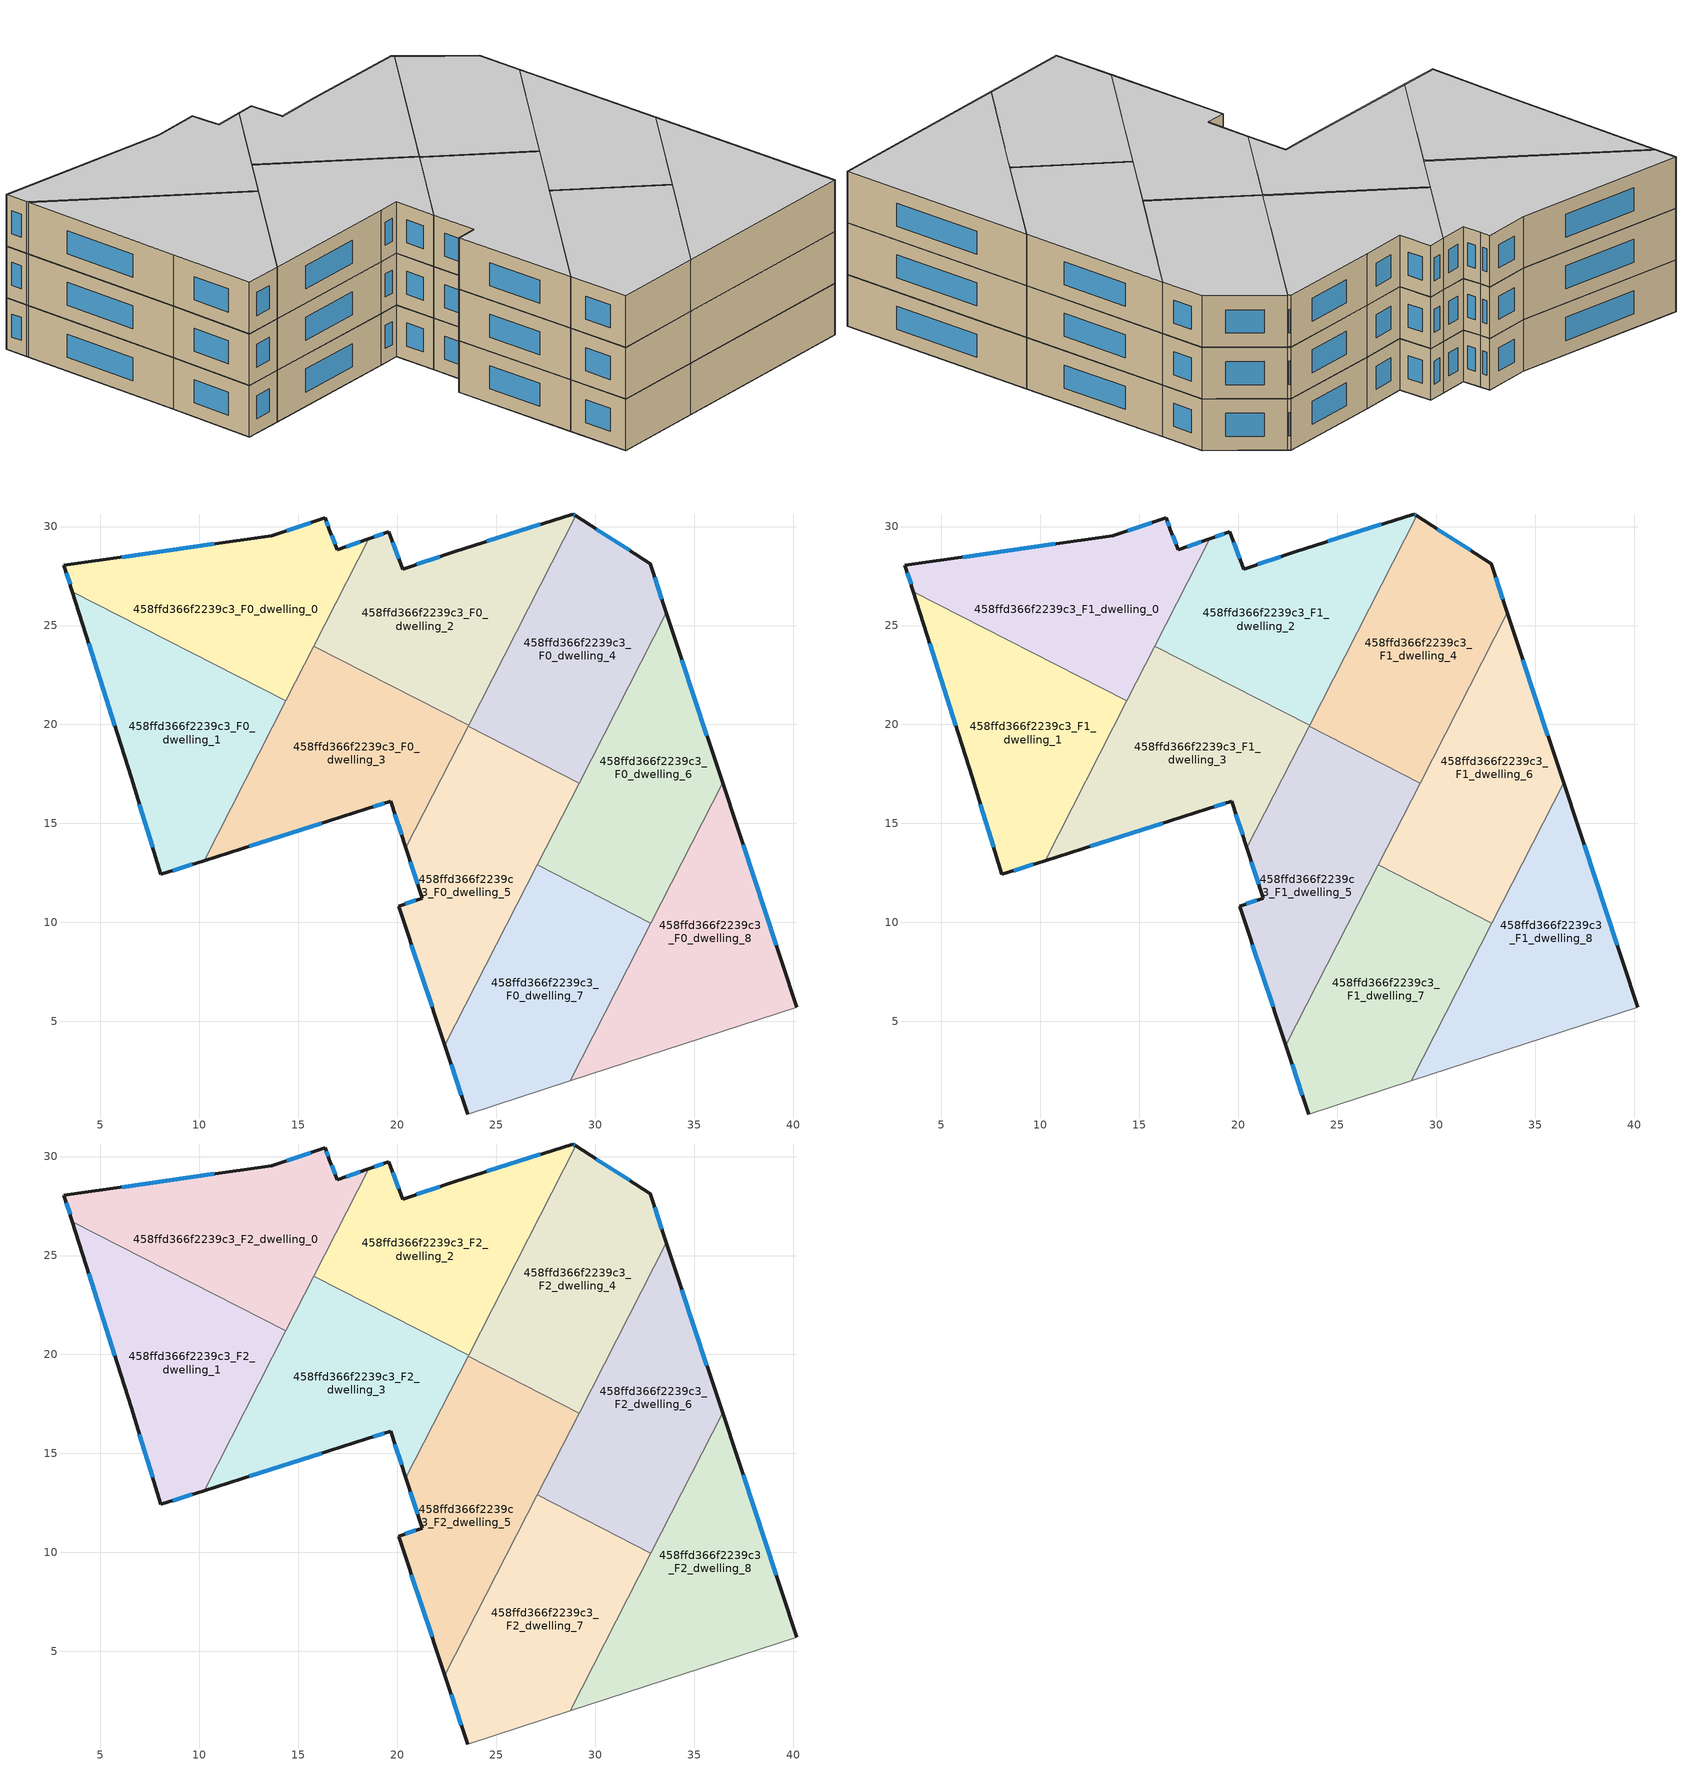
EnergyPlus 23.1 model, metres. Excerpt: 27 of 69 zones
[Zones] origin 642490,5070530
458ffd366f2239c3_F0_dwelling_0
 floor ground (EU_floor_Construction): 14.37,21.19 18.57,29.39 16.97,28.84 16.57,29.84 16.37,30.44 13.67,29.54 3.16,28.04 3.58,26.71 z0
 wall outside (EU_wall_Construction): 3.58,26.71 3.16,28.04 13.67,29.54 16.37,30.44 16.57,29.84 16.97,28.84 18.57,29.39 z0:3
 wall to 458ffd366f2239c3_F0_dwelling_1 (EU_wall_Construction): 14.37,21.19 3.58,26.71 z0:3
 wall to 458ffd366f2239c3_F0_dwelling_2 (EU_wall_Construction): 18.57,29.39 15.79,23.96 z0:3
 wall to 458ffd366f2239c3_F0_dwelling_3 (EU_wall_Construction): 15.79,23.96 14.37,21.19 z0:3
 window (EU_Window_Construction): 14.42,29.79 15.62,30.19 / 16.42,30.27 16.51,30.01 / 16.68,29.56 16.86,29.12 / 17.41,28.99 18.13,29.24 / 3.47,27.08 3.28,27.67 / 6.07,28.46 10.76,29.12 z0.83:2.17
458ffd366f2239c3_F0_dwelling_1
 floor ground (EU_floor_Construction): 10.24,13.12 14.37,21.19 3.58,26.71 6.56,17.33 8.06,12.43 z0
 wall outside (EU_wall_Construction): 10.24,13.12 8.06,12.43 6.56,17.33 3.58,26.71 z0:3
 wall to 458ffd366f2239c3_F0_dwelling_3 (EU_wall_Construction): 14.37,21.19 10.24,13.12 z0:3
 window (EU_Window_Construction): 9.64,12.93 8.66,12.62 / 7.64,13.79 6.97,15.98 / 5.73,19.93 4.41,24.11 z0.83:2.17
458ffd366f2239c3_F0_dwelling_2
 floor ground (EU_floor_Construction): 23.61,19.96 29.02,30.54 28.88,30.64 22.87,28.74 20.27,27.84 19.57,29.74 18.57,29.39 15.79,23.96 z0
 wall outside (EU_wall_Construction): 18.57,29.39 19.57,29.74 20.27,27.84 22.87,28.74 28.88,30.64 29.02,30.54 z0:3
 wall to 458ffd366f2239c3_F0_dwelling_3 (EU_wall_Construction): 23.61,19.96 15.79,23.96 z0:3
 wall to 458ffd366f2239c3_F0_dwelling_4 (EU_wall_Construction): 29.02,30.54 23.61,19.96 z0:3
 window (EU_Window_Construction): 20.99,28.09 22.15,28.49 / 24.54,29.26 27.22,30.11 / 28.92,30.61 28.98,30.57 / 18.85,29.49 19.29,29.64 / 19.76,29.21 20.08,28.36 z0.83:2.17
458ffd366f2239c3_F0_dwelling_3
 floor ground (EU_floor_Construction): 20.44,13.76 23.61,19.96 15.79,23.96 10.24,13.12 18.47,15.73 19.67,16.13 z0
 wall outside (EU_wall_Construction): 20.44,13.76 19.67,16.13 18.47,15.73 10.24,13.12 z0:3
 wall to 458ffd366f2239c3_F0_dwelling_5 (EU_wall_Construction): 23.58,19.91 20.44,13.76 z0:3
 wall to 458ffd366f2239c3_F0_dwelling_4 (EU_wall_Construction): 23.61,19.96 23.58,19.91 z0:3
 window (EU_Window_Construction): 19.33,16.02 18.8,15.84 / 16.19,15.01 12.52,13.84 / 20.22,14.42 19.88,15.47 z0.83:2.17
458ffd366f2239c3_F0_dwelling_4
 floor ground (EU_floor_Construction): 29.2,17.04 33.6,25.65 32.78,28.13 29.02,30.54 23.58,19.91 z0
 wall outside (EU_wall_Construction): 29.02,30.54 32.78,28.13 33.6,25.65 z0:3
 wall to 458ffd366f2239c3_F0_dwelling_5 (EU_wall_Construction): 29.2,17.04 23.58,19.91 z0:3
 wall to 458ffd366f2239c3_F0_dwelling_6 (EU_wall_Construction): 33.6,25.65 29.2,17.04 z0:3
 window (EU_Window_Construction): 30.06,29.88 31.74,28.8 / 33.01,27.45 33.37,26.34 z0.83:2.17
458ffd366f2239c3_F0_dwelling_5
 floor ground (EU_floor_Construction): 22.41,3.78 29.2,17.04 23.58,19.91 20.44,13.76 21.27,11.22 20.07,10.83 z0
 wall outside (EU_wall_Construction): 22.41,3.78 20.07,10.83 21.27,11.22 20.44,13.76 z0:3
 wall to 458ffd366f2239c3_F0_dwelling_7 (EU_wall_Construction): 27.08,12.9 22.41,3.78 z0:3
 wall to 458ffd366f2239c3_F0_dwelling_6 (EU_wall_Construction): 29.2,17.04 27.08,12.9 z0:3
 window (EU_Window_Construction): 20.4,10.94 20.93,11.11 / 21.04,11.93 20.67,13.06 / 21.76,5.73 20.72,8.87 z0.83:2.17
458ffd366f2239c3_F0_dwelling_6
 floor ground (EU_floor_Construction): 32.81,9.97 36.44,17.05 33.6,25.65 27.08,12.9 z0
 wall outside (EU_wall_Construction): 33.6,25.65 36.44,17.05 z0:3
 wall to 458ffd366f2239c3_F0_dwelling_7 (EU_wall_Construction): 32.81,9.97 27.08,12.9 z0:3
 wall to 458ffd366f2239c3_F0_dwelling_8 (EU_wall_Construction): 36.44,17.05 32.81,9.97 z0:3
 window (EU_Window_Construction): 34.39,23.27 35.65,19.43 z0.83:2.17
458ffd366f2239c3_F0_dwelling_7
 floor ground (EU_floor_Construction): 28.74,2 32.81,9.97 27.08,12.9 22.41,3.78 23.56,0.32 z0
 wall outside (EU_wall_Construction): 23.56,0.32 22.41,3.78 z0:3
 wall adiabatic (EU_wall_Construction): 28.74,2 23.56,0.32 z0:3
 wall to 458ffd366f2239c3_F0_dwelling_8 (EU_wall_Construction): 32.81,9.97 28.74,2 z0:3
 window (EU_Window_Construction): 23.25,1.28 22.73,2.82 z0.83:2.17
458ffd366f2239c3_F0_dwelling_8
 floor ground (EU_floor_Construction): 40.18,5.72 36.44,17.05 28.74,2 z0
 wall outside (EU_wall_Construction): 36.44,17.05 40.18,5.72 z0:3
 wall adiabatic (EU_wall_Construction): 40.18,5.72 28.74,2 z0:3
 window (EU_Window_Construction): 37.47,13.91 39.14,8.85 z0.83:2.17
458ffd366f2239c3_F1_dwelling_0
 floor to 458ffd366f2239c3_F0_dwelling_0 (EU_floor_Construction): 14.37,21.19 18.57,29.39 16.97,28.84 16.57,29.84 16.37,30.44 13.67,29.54 3.16,28.04 3.58,26.71 z3
 wall outside (EU_wall_Construction): 3.58,26.71 3.16,28.04 13.67,29.54 16.37,30.44 16.57,29.84 16.97,28.84 18.57,29.39 z3:6
 wall to 458ffd366f2239c3_F1_dwelling_1 (EU_wall_Construction): 14.37,21.19 3.58,26.71 z3:6
 wall to 458ffd366f2239c3_F1_dwelling_2 (EU_wall_Construction): 18.57,29.39 15.79,23.96 z3:6
 wall to 458ffd366f2239c3_F1_dwelling_3 (EU_wall_Construction): 15.79,23.96 14.37,21.19 z3:6
 window (EU_Window_Construction): 14.42,29.79 15.62,30.19 / 16.42,30.27 16.51,30.01 / 16.68,29.56 16.86,29.12 / 17.41,28.99 18.13,29.24 / 3.47,27.08 3.28,27.67 / 6.07,28.46 10.76,29.12 z3.83:5.17
458ffd366f2239c3_F1_dwelling_1
 floor to 458ffd366f2239c3_F0_dwelling_1 (EU_floor_Construction): 10.24,13.12 14.37,21.19 3.58,26.71 6.56,17.33 8.06,12.43 z3
 wall outside (EU_wall_Construction): 10.24,13.12 8.06,12.43 6.56,17.33 3.58,26.71 z3:6
 wall to 458ffd366f2239c3_F1_dwelling_3 (EU_wall_Construction): 14.37,21.19 10.24,13.12 z3:6
 window (EU_Window_Construction): 9.64,12.93 8.66,12.62 / 7.64,13.79 6.97,15.98 / 5.73,19.93 4.41,24.11 z3.83:5.17
458ffd366f2239c3_F1_dwelling_2
 floor to 458ffd366f2239c3_F0_dwelling_2 (EU_floor_Construction): 23.61,19.96 29.02,30.54 28.88,30.64 22.87,28.74 20.27,27.84 19.57,29.74 18.57,29.39 15.79,23.96 z3
 wall outside (EU_wall_Construction): 18.57,29.39 19.57,29.74 20.27,27.84 22.87,28.74 28.88,30.64 29.02,30.54 z3:6
 wall to 458ffd366f2239c3_F1_dwelling_3 (EU_wall_Construction): 23.61,19.96 15.79,23.96 z3:6
 wall to 458ffd366f2239c3_F1_dwelling_4 (EU_wall_Construction): 29.02,30.54 23.61,19.96 z3:6
 window (EU_Window_Construction): 20.99,28.09 22.15,28.49 / 24.54,29.26 27.22,30.11 / 28.92,30.61 28.98,30.57 / 18.85,29.49 19.29,29.64 / 19.76,29.21 20.08,28.36 z3.83:5.17
458ffd366f2239c3_F1_dwelling_3
 floor to 458ffd366f2239c3_F0_dwelling_3 (EU_floor_Construction): 20.44,13.76 23.61,19.96 15.79,23.96 10.24,13.12 18.47,15.73 19.67,16.13 z3
 wall outside (EU_wall_Construction): 20.44,13.76 19.67,16.13 18.47,15.73 10.24,13.12 z3:6
 wall to 458ffd366f2239c3_F1_dwelling_5 (EU_wall_Construction): 23.58,19.91 20.44,13.76 z3:6
 wall to 458ffd366f2239c3_F1_dwelling_4 (EU_wall_Construction): 23.61,19.96 23.58,19.91 z3:6
 window (EU_Window_Construction): 19.33,16.02 18.8,15.84 / 16.19,15.01 12.52,13.84 / 20.22,14.42 19.88,15.47 z3.83:5.17
458ffd366f2239c3_F1_dwelling_4
 floor to 458ffd366f2239c3_F0_dwelling_4 (EU_floor_Construction): 29.2,17.04 33.6,25.65 32.78,28.13 29.02,30.54 23.58,19.91 z3
 wall outside (EU_wall_Construction): 29.02,30.54 32.78,28.13 33.6,25.65 z3:6
 wall to 458ffd366f2239c3_F1_dwelling_5 (EU_wall_Construction): 29.2,17.04 23.58,19.91 z3:6
 wall to 458ffd366f2239c3_F1_dwelling_6 (EU_wall_Construction): 33.6,25.65 29.2,17.04 z3:6
 window (EU_Window_Construction): 30.06,29.88 31.74,28.8 / 33.01,27.45 33.37,26.34 z3.83:5.17
458ffd366f2239c3_F1_dwelling_5
 floor to 458ffd366f2239c3_F0_dwelling_5 (EU_floor_Construction): 22.41,3.78 29.2,17.04 23.58,19.91 20.44,13.76 21.27,11.22 20.07,10.83 z3
 wall outside (EU_wall_Construction): 22.41,3.78 20.07,10.83 21.27,11.22 20.44,13.76 z3:6
 wall to 458ffd366f2239c3_F1_dwelling_7 (EU_wall_Construction): 27.08,12.9 22.41,3.78 z3:6
 wall to 458ffd366f2239c3_F1_dwelling_6 (EU_wall_Construction): 29.2,17.04 27.08,12.9 z3:6
 window (EU_Window_Construction): 20.4,10.94 20.93,11.11 / 21.04,11.93 20.67,13.06 / 21.76,5.73 20.72,8.87 z3.83:5.17
458ffd366f2239c3_F1_dwelling_6
 floor to 458ffd366f2239c3_F0_dwelling_6 (EU_floor_Construction): 32.81,9.97 36.44,17.05 33.6,25.65 27.08,12.9 z3
 wall outside (EU_wall_Construction): 33.6,25.65 36.44,17.05 z3:6
 wall to 458ffd366f2239c3_F1_dwelling_7 (EU_wall_Construction): 32.81,9.97 27.08,12.9 z3:6
 wall to 458ffd366f2239c3_F1_dwelling_8 (EU_wall_Construction): 36.44,17.05 32.81,9.97 z3:6
 window (EU_Window_Construction): 34.39,23.27 35.65,19.43 z3.83:5.17
458ffd366f2239c3_F1_dwelling_7
 floor to 458ffd366f2239c3_F0_dwelling_7 (EU_floor_Construction): 28.74,2 32.81,9.97 27.08,12.9 22.41,3.78 23.56,0.32 z3
 wall outside (EU_wall_Construction): 23.56,0.32 22.41,3.78 z3:6
 wall adiabatic (EU_wall_Construction): 28.74,2 23.56,0.32 z3:6
 wall to 458ffd366f2239c3_F1_dwelling_8 (EU_wall_Construction): 32.81,9.97 28.74,2 z3:6
 window (EU_Window_Construction): 23.25,1.28 22.73,2.82 z3.83:5.17
458ffd366f2239c3_F1_dwelling_8
 floor to 458ffd366f2239c3_F0_dwelling_8 (EU_floor_Construction): 40.18,5.72 36.44,17.05 28.74,2 z3
 wall outside (EU_wall_Construction): 36.44,17.05 40.18,5.72 z3:6
 wall adiabatic (EU_wall_Construction): 40.18,5.72 28.74,2 z3:6
 window (EU_Window_Construction): 37.47,13.91 39.14,8.85 z3.83:5.17
458ffd366f2239c3_F2_dwelling_0
 floor to 458ffd366f2239c3_F1_dwelling_0 (EU_floor_Construction): 14.37,21.19 18.57,29.39 16.97,28.84 16.57,29.84 16.37,30.44 13.67,29.54 3.16,28.04 3.58,26.71 z6
 wall outside (EU_wall_Construction): 3.58,26.71 3.16,28.04 13.67,29.54 16.37,30.44 16.57,29.84 16.97,28.84 18.57,29.39 z6:9
 wall to 458ffd366f2239c3_F2_dwelling_1 (EU_wall_Construction): 14.37,21.19 3.58,26.71 z6:9
 wall to 458ffd366f2239c3_F2_dwelling_2 (EU_wall_Construction): 18.57,29.39 15.79,23.96 z6:9
 wall to 458ffd366f2239c3_F2_dwelling_3 (EU_wall_Construction): 15.79,23.96 14.37,21.19 z6:9
 window (EU_Window_Construction): 14.42,29.79 15.62,30.19 / 16.42,30.27 16.51,30.01 / 16.68,29.56 16.86,29.12 / 17.41,28.99 18.13,29.24 / 3.47,27.08 3.28,27.67 / 6.07,28.46 10.76,29.12 z6.83:8.17
 ceiling to 458ffd366f2239c3_F3_dwelling_0 (EU_floor_Construction): 18.57,29.39 14.37,21.19 3.58,26.71 3.16,28.04 13.67,29.54 16.37,30.44 16.57,29.84 16.97,28.84 z9
458ffd366f2239c3_F2_dwelling_1
 floor to 458ffd366f2239c3_F1_dwelling_1 (EU_floor_Construction): 10.24,13.12 14.37,21.19 3.58,26.71 6.56,17.33 8.06,12.43 z6
 wall outside (EU_wall_Construction): 10.24,13.12 8.06,12.43 6.56,17.33 3.58,26.71 z6:9
 wall to 458ffd366f2239c3_F2_dwelling_3 (EU_wall_Construction): 14.37,21.19 10.24,13.12 z6:9
 window (EU_Window_Construction): 9.64,12.93 8.66,12.62 / 7.64,13.79 6.97,15.98 / 5.73,19.93 4.41,24.11 z6.83:8.17
 ceiling to 458ffd366f2239c3_F3_dwelling_1 (EU_floor_Construction): 14.37,21.19 10.24,13.12 8.06,12.43 6.56,17.33 3.58,26.71 z9
458ffd366f2239c3_F2_dwelling_2
 floor to 458ffd366f2239c3_F1_dwelling_2 (EU_floor_Construction): 23.61,19.96 29.02,30.54 28.88,30.64 22.87,28.74 20.27,27.84 19.57,29.74 18.57,29.39 15.79,23.96 z6
 wall outside (EU_wall_Construction): 18.57,29.39 19.57,29.74 20.27,27.84 22.87,28.74 28.88,30.64 29.02,30.54 z6:9
 wall to 458ffd366f2239c3_F2_dwelling_3 (EU_wall_Construction): 23.61,19.96 15.79,23.96 z6:9
 wall to 458ffd366f2239c3_F2_dwelling_4 (EU_wall_Construction): 29.02,30.54 23.61,19.96 z6:9
 window (EU_Window_Construction): 20.99,28.09 22.15,28.49 / 24.54,29.26 27.22,30.11 / 28.92,30.61 28.98,30.57 / 18.85,29.49 19.29,29.64 / 19.76,29.21 20.08,28.36 z6.83:8.17
 ceiling to 458ffd366f2239c3_F3_dwelling_2 (EU_floor_Construction): 29.02,30.54 23.61,19.96 15.79,23.96 18.57,29.39 19.57,29.74 20.27,27.84 22.87,28.74 28.88,30.64 z9
458ffd366f2239c3_F2_dwelling_3
 floor to 458ffd366f2239c3_F1_dwelling_3 (EU_floor_Construction): 20.44,13.76 23.61,19.96 15.79,23.96 10.24,13.12 18.47,15.73 19.67,16.13 z6
 wall outside (EU_wall_Construction): 20.44,13.76 19.67,16.13 18.47,15.73 10.24,13.12 z6:9
 wall to 458ffd366f2239c3_F2_dwelling_5 (EU_wall_Construction): 23.58,19.91 20.44,13.76 z6:9
 wall to 458ffd366f2239c3_F2_dwelling_4 (EU_wall_Construction): 23.61,19.96 23.58,19.91 z6:9
 window (EU_Window_Construction): 19.33,16.02 18.8,15.84 / 16.19,15.01 12.52,13.84 / 20.22,14.42 19.88,15.47 z6.83:8.17
 ceiling to 458ffd366f2239c3_F3_dwelling_3 (EU_floor_Construction): 23.61,19.96 20.44,13.76 19.67,16.13 18.47,15.73 10.24,13.12 15.79,23.96 z9
458ffd366f2239c3_F2_dwelling_4
 floor to 458ffd366f2239c3_F1_dwelling_4 (EU_floor_Construction): 29.2,17.04 33.6,25.65 32.78,28.13 29.02,30.54 23.58,19.91 z6
 wall outside (EU_wall_Construction): 29.02,30.54 32.78,28.13 33.6,25.65 z6:9
 wall to 458ffd366f2239c3_F2_dwelling_5 (EU_wall_Construction): 29.2,17.04 23.58,19.91 z6:9
 wall to 458ffd366f2239c3_F2_dwelling_6 (EU_wall_Construction): 33.6,25.65 29.2,17.04 z6:9
 window (EU_Window_Construction): 30.06,29.88 31.74,28.8 / 33.01,27.45 33.37,26.34 z6.83:8.17
 ceiling to 458ffd366f2239c3_F3_dwelling_4 (EU_floor_Construction): 32.78,28.13 33.6,25.65 29.2,17.04 23.58,19.91 29.02,30.54 z9
458ffd366f2239c3_F2_dwelling_5
 floor to 458ffd366f2239c3_F1_dwelling_5 (EU_floor_Construction): 22.41,3.78 29.2,17.04 23.58,19.91 20.44,13.76 21.27,11.22 20.07,10.83 z6
 wall outside (EU_wall_Construction): 22.41,3.78 20.07,10.83 21.27,11.22 20.44,13.76 z6:9
 wall to 458ffd366f2239c3_F2_dwelling_7 (EU_wall_Construction): 27.08,12.9 22.41,3.78 z6:9
 wall to 458ffd366f2239c3_F2_dwelling_6 (EU_wall_Construction): 29.2,17.04 27.08,12.9 z6:9
 window (EU_Window_Construction): 20.4,10.94 20.93,11.11 / 21.04,11.93 20.67,13.06 / 21.76,5.73 20.72,8.87 z6.83:8.17
 ceiling to 458ffd366f2239c3_F3_dwelling_5 (EU_floor_Construction): 29.2,17.04 22.41,3.78 20.07,10.83 21.27,11.22 20.44,13.76 23.58,19.91 z9
458ffd366f2239c3_F2_dwelling_6
 floor to 458ffd366f2239c3_F1_dwelling_6 (EU_floor_Construction): 32.81,9.97 36.44,17.05 33.6,25.65 27.08,12.9 z6
 wall outside (EU_wall_Construction): 33.6,25.65 36.44,17.05 z6:9
 wall to 458ffd366f2239c3_F2_dwelling_7 (EU_wall_Construction): 32.81,9.97 27.08,12.9 z6:9
 wall to 458ffd366f2239c3_F2_dwelling_8 (EU_wall_Construction): 36.44,17.05 32.81,9.97 z6:9
 window (EU_Window_Construction): 34.39,23.27 35.65,19.43 z6.83:8.17
 ceiling to 458ffd366f2239c3_F3_dwelling_6 (EU_floor_Construction): 33.6,25.65 36.44,17.05 32.81,9.97 27.08,12.9 z9
458ffd366f2239c3_F2_dwelling_7
 floor to 458ffd366f2239c3_F1_dwelling_7 (EU_floor_Construction): 28.74,2 32.81,9.97 27.08,12.9 22.41,3.78 23.56,0.32 z6
 wall outside (EU_wall_Construction): 23.56,0.32 22.41,3.78 z6:9
 wall adiabatic (EU_wall_Construction): 28.74,2 23.56,0.32 z6:9
 wall to 458ffd366f2239c3_F2_dwelling_8 (EU_wall_Construction): 32.81,9.97 28.74,2 z6:9
 window (EU_Window_Construction): 23.25,1.28 22.73,2.82 z6.83:8.17
 ceiling to 458ffd366f2239c3_F3_dwelling_7 (EU_floor_Construction): 32.81,9.97 28.74,2 23.56,0.32 22.41,3.78 27.08,12.9 z9
458ffd366f2239c3_F2_dwelling_8
 floor to 458ffd366f2239c3_F1_dwelling_8 (EU_floor_Construction): 40.18,5.72 36.44,17.05 28.74,2 z6
 wall outside (EU_wall_Construction): 36.44,17.05 40.18,5.72 z6:9
 wall adiabatic (EU_wall_Construction): 40.18,5.72 28.74,2 z6:9
 window (EU_Window_Construction): 37.47,13.91 39.14,8.85 z6.83:8.17
 ceiling to 458ffd366f2239c3_F3_dwelling_8 (EU_floor_Construction): 36.44,17.05 40.18,5.72 28.74,2 z9
[Building]
EU S2 Campaign: North Axis=0; Terrain=City; Solar Distribution=FullExterior
[Site:Location]
Lyon-Bron: Latitude=45.75; Longitude=5; Time Zone=1; Elevation=198
[SizingPeriod:WeatherFileDays]
AnnualSizingPeriod: Begin Month=1; Begin Day of Month=1; End Month=12; End Day of Month=31; Day of Week for Start Day=Monday; Use Weather File Daylight Saving Period=No; Use Weather File Rain and Snow Indicators=No
[MATERIAL]
EU_InternalMass_Material: Roughness=MediumRough; Thickness=0.1; Conductivity=1; Density=1800; Specific Heat=900; Thermal Absorptance=0.9; Solar Absorptance=0.7; Visible Absorptance=0.7
[MATERIAL:NOMASS] Roughness=MediumRough; Thermal Absorptance=0.9; Solar Absorptance=0.7; Visible Absorptance=0.7
Name | Thermal Resistance
EU_wall_NoMass | 1.97775
EU_floor_NoMass | 1.84812
[WINDOWMATERIAL:SIMPLEGLAZINGSYSTEM]
EU_Window_SimpleGlazing: UFactor=3.27502; Solar Heat Gain Coefficient=0.76; Visible Transmittance=0.76
[CONSTRUCTION]
EU_wall_Construction: EU_wall_NoMass
EU_floor_Construction: EU_floor_NoMass
EU_InternalMass_Construction: EU_InternalMass_Material
EU_Window_Construction: EU_Window_SimpleGlazing
[ZONE] Type=1; Multiplier=1; Ceiling Height=autocalculate; Floor Area=autocalculate; Part of Total Floor Area=Yes
Name | Volume
458ffd366f2239c3_F0_dwelling_0; 458ffd366f2239c3_F1_dwelling_0; 458ffd366f2239c3_F2_dwelling_0; 458ffd366f2239c3_F0_dwelling_1; 458ffd366f2239c3_F1_dwelling_1; 458ffd366f2239c3_F2_dwelling_1 | 215.369
458ffd366f2239c3_F0_dwelling_2; 458ffd366f2239c3_F1_dwelling_2; 458ffd366f2239c3_F2_dwelling_2 | 215.364
458ffd366f2239c3_F0_dwelling_3; 458ffd366f2239c3_F1_dwelling_3; 458ffd366f2239c3_F2_dwelling_3 | 215.371
458ffd366f2239c3_F0_dwelling_4; 458ffd366f2239c3_F1_dwelling_4; 458ffd366f2239c3_F2_dwelling_4 | 215.389
458ffd366f2239c3_F0_dwelling_5; 458ffd366f2239c3_F1_dwelling_5; 458ffd366f2239c3_F2_dwelling_5 | 215.372
458ffd366f2239c3_F0_dwelling_6; 458ffd366f2239c3_F1_dwelling_6; 458ffd366f2239c3_F2_dwelling_6 | 215.366
458ffd366f2239c3_F0_dwelling_7; 458ffd366f2239c3_F1_dwelling_7; 458ffd366f2239c3_F2_dwelling_7 | 215.373
458ffd366f2239c3_F0_dwelling_8; 458ffd366f2239c3_F1_dwelling_8; 458ffd366f2239c3_F2_dwelling_8 | 215.355
[INTERNALMASS] Construction=EU_InternalMass_Construction
Name | Zone or ZoneList | Surface Area
458ffd366f2239c3_F0_dwelling_0_EU_InternalMass | 458ffd366f2239c3_F0_dwelling_0 | 71.7899
458ffd366f2239c3_F0_dwelling_1_EU_InternalMass | 458ffd366f2239c3_F0_dwelling_1 | 71.791
458ffd366f2239c3_F0_dwelling_2_EU_InternalMass | 458ffd366f2239c3_F0_dwelling_2 | 71.7869
458ffd366f2239c3_F0_dwelling_3_EU_InternalMass | 458ffd366f2239c3_F0_dwelling_3 | 71.7896
458ffd366f2239c3_F0_dwelling_4_EU_InternalMass | 458ffd366f2239c3_F0_dwelling_4 | 71.7968
458ffd366f2239c3_F0_dwelling_5_EU_InternalMass | 458ffd366f2239c3_F0_dwelling_5 | 71.7907
458ffd366f2239c3_F0_dwelling_6_EU_InternalMass | 458ffd366f2239c3_F0_dwelling_6 | 71.7875
458ffd366f2239c3_F0_dwelling_7_EU_InternalMass | 458ffd366f2239c3_F0_dwelling_7 | 71.7907
458ffd366f2239c3_F0_dwelling_8_EU_InternalMass | 458ffd366f2239c3_F0_dwelling_8 | 71.785
458ffd366f2239c3_F1_dwelling_0_EU_InternalMass | 458ffd366f2239c3_F1_dwelling_0 | 71.7899
458ffd366f2239c3_F1_dwelling_1_EU_InternalMass | 458ffd366f2239c3_F1_dwelling_1 | 71.791
458ffd366f2239c3_F1_dwelling_2_EU_InternalMass | 458ffd366f2239c3_F1_dwelling_2 | 71.7869
458ffd366f2239c3_F1_dwelling_3_EU_InternalMass | 458ffd366f2239c3_F1_dwelling_3 | 71.7896
458ffd366f2239c3_F1_dwelling_4_EU_InternalMass | 458ffd366f2239c3_F1_dwelling_4 | 71.7968
458ffd366f2239c3_F1_dwelling_5_EU_InternalMass | 458ffd366f2239c3_F1_dwelling_5 | 71.7907
458ffd366f2239c3_F1_dwelling_6_EU_InternalMass | 458ffd366f2239c3_F1_dwelling_6 | 71.7875
458ffd366f2239c3_F1_dwelling_7_EU_InternalMass | 458ffd366f2239c3_F1_dwelling_7 | 71.7907
458ffd366f2239c3_F1_dwelling_8_EU_InternalMass | 458ffd366f2239c3_F1_dwelling_8 | 71.785
458ffd366f2239c3_F2_dwelling_0_EU_InternalMass | 458ffd366f2239c3_F2_dwelling_0 | 71.7899
458ffd366f2239c3_F2_dwelling_1_EU_InternalMass | 458ffd366f2239c3_F2_dwelling_1 | 71.791
458ffd366f2239c3_F2_dwelling_2_EU_InternalMass | 458ffd366f2239c3_F2_dwelling_2 | 71.7869
458ffd366f2239c3_F2_dwelling_3_EU_InternalMass | 458ffd366f2239c3_F2_dwelling_3 | 71.7896
458ffd366f2239c3_F2_dwelling_4_EU_InternalMass | 458ffd366f2239c3_F2_dwelling_4 | 71.7968
458ffd366f2239c3_F2_dwelling_5_EU_InternalMass | 458ffd366f2239c3_F2_dwelling_5 | 71.7907
458ffd366f2239c3_F2_dwelling_6_EU_InternalMass | 458ffd366f2239c3_F2_dwelling_6 | 71.7875
458ffd366f2239c3_F2_dwelling_7_EU_InternalMass | 458ffd366f2239c3_F2_dwelling_7 | 71.7907
458ffd366f2239c3_F2_dwelling_8_EU_InternalMass | 458ffd366f2239c3_F2_dwelling_8 | 71.785
[OTHEREQUIPMENT] Fuel Type=Electricity; Design Level Calculation Method=Watts/Area; Power per Zone Floor Area=1; Fraction Latent=0; Fraction Radiant=0; Fraction Lost=0; Carbon Dioxide Generation Rate=0; EndUse Subcategory=EU_Step8_InternalGains
Name | Zone or ZoneList or Space or SpaceList | Schedule
EU_Step8_InternalGain_458ffd366f2239c3_F0_dwelling_0_f000 | 458ffd366f2239c3_F0_dwelling_0 | EU_Step8_GainSchedule_458ffd366f2239c3_F0_dwelling_0_f000
EU_Step8_InternalGain_458ffd366f2239c3_F0_dwelling_1_f000 | 458ffd366f2239c3_F0_dwelling_1 | EU_Step8_GainSchedule_458ffd366f2239c3_F0_dwelling_1_f000
EU_Step8_InternalGain_458ffd366f2239c3_F0_dwelling_2_f000 | 458ffd366f2239c3_F0_dwelling_2 | EU_Step8_GainSchedule_458ffd366f2239c3_F0_dwelling_2_f000
EU_Step8_InternalGain_458ffd366f2239c3_F0_dwelling_3_f000 | 458ffd366f2239c3_F0_dwelling_3 | EU_Step8_GainSchedule_458ffd366f2239c3_F0_dwelling_3_f000
EU_Step8_InternalGain_458ffd366f2239c3_F0_dwelling_4_f000 | 458ffd366f2239c3_F0_dwelling_4 | EU_Step8_GainSchedule_458ffd366f2239c3_F0_dwelling_4_f000
EU_Step8_InternalGain_458ffd366f2239c3_F0_dwelling_5_f000 | 458ffd366f2239c3_F0_dwelling_5 | EU_Step8_GainSchedule_458ffd366f2239c3_F0_dwelling_5_f000
EU_Step8_InternalGain_458ffd366f2239c3_F0_dwelling_6_f000 | 458ffd366f2239c3_F0_dwelling_6 | EU_Step8_GainSchedule_458ffd366f2239c3_F0_dwelling_6_f000
EU_Step8_InternalGain_458ffd366f2239c3_F0_dwelling_7_f000 | 458ffd366f2239c3_F0_dwelling_7 | EU_Step8_GainSchedule_458ffd366f2239c3_F0_dwelling_7_f000
EU_Step8_InternalGain_458ffd366f2239c3_F0_dwelling_8_f000 | 458ffd366f2239c3_F0_dwelling_8 | EU_Step8_GainSchedule_458ffd366f2239c3_F0_dwelling_8_f000
EU_Step8_InternalGain_458ffd366f2239c3_F1_dwelling_0_f000 | 458ffd366f2239c3_F1_dwelling_0 | EU_Step8_GainSchedule_458ffd366f2239c3_F1_dwelling_0_f000
EU_Step8_InternalGain_458ffd366f2239c3_F1_dwelling_1_f000 | 458ffd366f2239c3_F1_dwelling_1 | EU_Step8_GainSchedule_458ffd366f2239c3_F1_dwelling_1_f000
EU_Step8_InternalGain_458ffd366f2239c3_F1_dwelling_2_f000 | 458ffd366f2239c3_F1_dwelling_2 | EU_Step8_GainSchedule_458ffd366f2239c3_F1_dwelling_2_f000
EU_Step8_InternalGain_458ffd366f2239c3_F1_dwelling_3_f000 | 458ffd366f2239c3_F1_dwelling_3 | EU_Step8_GainSchedule_458ffd366f2239c3_F1_dwelling_3_f000
EU_Step8_InternalGain_458ffd366f2239c3_F1_dwelling_4_f000 | 458ffd366f2239c3_F1_dwelling_4 | EU_Step8_GainSchedule_458ffd366f2239c3_F1_dwelling_4_f000
EU_Step8_InternalGain_458ffd366f2239c3_F1_dwelling_5_f000 | 458ffd366f2239c3_F1_dwelling_5 | EU_Step8_GainSchedule_458ffd366f2239c3_F1_dwelling_5_f000
EU_Step8_InternalGain_458ffd366f2239c3_F1_dwelling_6_f000 | 458ffd366f2239c3_F1_dwelling_6 | EU_Step8_GainSchedule_458ffd366f2239c3_F1_dwelling_6_f000
EU_Step8_InternalGain_458ffd366f2239c3_F1_dwelling_7_f000 | 458ffd366f2239c3_F1_dwelling_7 | EU_Step8_GainSchedule_458ffd366f2239c3_F1_dwelling_7_f000
EU_Step8_InternalGain_458ffd366f2239c3_F1_dwelling_8_f000 | 458ffd366f2239c3_F1_dwelling_8 | EU_Step8_GainSchedule_458ffd366f2239c3_F1_dwelling_8_f000
EU_Step8_InternalGain_458ffd366f2239c3_F2_dwelling_0_f000 | 458ffd366f2239c3_F2_dwelling_0 | EU_Step8_GainSchedule_458ffd366f2239c3_F2_dwelling_0_f000
EU_Step8_InternalGain_458ffd366f2239c3_F2_dwelling_1_f000 | 458ffd366f2239c3_F2_dwelling_1 | EU_Step8_GainSchedule_458ffd366f2239c3_F2_dwelling_1_f000
EU_Step8_InternalGain_458ffd366f2239c3_F2_dwelling_2_f000 | 458ffd366f2239c3_F2_dwelling_2 | EU_Step8_GainSchedule_458ffd366f2239c3_F2_dwelling_2_f000
EU_Step8_InternalGain_458ffd366f2239c3_F2_dwelling_3_f000 | 458ffd366f2239c3_F2_dwelling_3 | EU_Step8_GainSchedule_458ffd366f2239c3_F2_dwelling_3_f000
EU_Step8_InternalGain_458ffd366f2239c3_F2_dwelling_4_f000 | 458ffd366f2239c3_F2_dwelling_4 | EU_Step8_GainSchedule_458ffd366f2239c3_F2_dwelling_4_f000
EU_Step8_InternalGain_458ffd366f2239c3_F2_dwelling_5_f000 | 458ffd366f2239c3_F2_dwelling_5 | EU_Step8_GainSchedule_458ffd366f2239c3_F2_dwelling_5_f000
EU_Step8_InternalGain_458ffd366f2239c3_F2_dwelling_6_f000 | 458ffd366f2239c3_F2_dwelling_6 | EU_Step8_GainSchedule_458ffd366f2239c3_F2_dwelling_6_f000
EU_Step8_InternalGain_458ffd366f2239c3_F2_dwelling_7_f000 | 458ffd366f2239c3_F2_dwelling_7 | EU_Step8_GainSchedule_458ffd366f2239c3_F2_dwelling_7_f000
EU_Step8_InternalGain_458ffd366f2239c3_F2_dwelling_8_f000 | 458ffd366f2239c3_F2_dwelling_8 | EU_Step8_GainSchedule_458ffd366f2239c3_F2_dwelling_8_f000
[ZONEVENTILATION:DESIGNFLOWRATE] Schedule=EU_AlwaysOn; Design Flow Rate Calculation Method=AirChanges/Hour; Air Changes per Hour=0.759424; Ventilation Type=Natural; Fan Pressure Rise=0; Fan Total Efficiency=1; Constant Term Coefficient=1; Temperature Term Coefficient=0; Velocity Term Coefficient=0; Velocity Squared Term Coefficient=0; Minimum Indoor Temperature=-100; Maximum Indoor Temperature=100; Delta Temperature=-100; Minimum Outdoor Temperature=-100; Maximum Outdoor Temperature=100; Maximum Wind Speed=40
Name | Zone or ZoneList or Space or SpaceList
EU_ConstantAir_458ffd366f2239c3_F0_dwelling_0 | 458ffd366f2239c3_F0_dwelling_0
EU_ConstantAir_458ffd366f2239c3_F0_dwelling_1 | 458ffd366f2239c3_F0_dwelling_1
EU_ConstantAir_458ffd366f2239c3_F0_dwelling_2 | 458ffd366f2239c3_F0_dwelling_2
EU_ConstantAir_458ffd366f2239c3_F0_dwelling_3 | 458ffd366f2239c3_F0_dwelling_3
EU_ConstantAir_458ffd366f2239c3_F0_dwelling_4 | 458ffd366f2239c3_F0_dwelling_4
EU_ConstantAir_458ffd366f2239c3_F0_dwelling_5 | 458ffd366f2239c3_F0_dwelling_5
EU_ConstantAir_458ffd366f2239c3_F0_dwelling_6 | 458ffd366f2239c3_F0_dwelling_6
EU_ConstantAir_458ffd366f2239c3_F0_dwelling_7 | 458ffd366f2239c3_F0_dwelling_7
EU_ConstantAir_458ffd366f2239c3_F0_dwelling_8 | 458ffd366f2239c3_F0_dwelling_8
EU_ConstantAir_458ffd366f2239c3_F1_dwelling_0 | 458ffd366f2239c3_F1_dwelling_0
EU_ConstantAir_458ffd366f2239c3_F1_dwelling_1 | 458ffd366f2239c3_F1_dwelling_1
EU_ConstantAir_458ffd366f2239c3_F1_dwelling_2 | 458ffd366f2239c3_F1_dwelling_2
EU_ConstantAir_458ffd366f2239c3_F1_dwelling_3 | 458ffd366f2239c3_F1_dwelling_3
EU_ConstantAir_458ffd366f2239c3_F1_dwelling_4 | 458ffd366f2239c3_F1_dwelling_4
EU_ConstantAir_458ffd366f2239c3_F1_dwelling_5 | 458ffd366f2239c3_F1_dwelling_5
EU_ConstantAir_458ffd366f2239c3_F1_dwelling_6 | 458ffd366f2239c3_F1_dwelling_6
EU_ConstantAir_458ffd366f2239c3_F1_dwelling_7 | 458ffd366f2239c3_F1_dwelling_7
EU_ConstantAir_458ffd366f2239c3_F1_dwelling_8 | 458ffd366f2239c3_F1_dwelling_8
EU_ConstantAir_458ffd366f2239c3_F2_dwelling_0 | 458ffd366f2239c3_F2_dwelling_0
EU_ConstantAir_458ffd366f2239c3_F2_dwelling_1 | 458ffd366f2239c3_F2_dwelling_1
EU_ConstantAir_458ffd366f2239c3_F2_dwelling_2 | 458ffd366f2239c3_F2_dwelling_2
EU_ConstantAir_458ffd366f2239c3_F2_dwelling_3 | 458ffd366f2239c3_F2_dwelling_3
EU_ConstantAir_458ffd366f2239c3_F2_dwelling_4 | 458ffd366f2239c3_F2_dwelling_4
EU_ConstantAir_458ffd366f2239c3_F2_dwelling_5 | 458ffd366f2239c3_F2_dwelling_5
EU_ConstantAir_458ffd366f2239c3_F2_dwelling_6 | 458ffd366f2239c3_F2_dwelling_6
EU_ConstantAir_458ffd366f2239c3_F2_dwelling_7 | 458ffd366f2239c3_F2_dwelling_7
EU_ConstantAir_458ffd366f2239c3_F2_dwelling_8 | 458ffd366f2239c3_F2_dwelling_8
[HVACTEMPLATE:THERMOSTAT] Constant Heating Setpoint=20; Constant Cooling Setpoint=50
EU_HeatOnly_458ffd366f2239c3_F0_dwelling_0; EU_HeatOnly_458ffd366f2239c3_F0_dwelling_1; EU_HeatOnly_458ffd366f2239c3_F0_dwelling_2; EU_HeatOnly_458ffd366f2239c3_F0_dwelling_3; EU_HeatOnly_458ffd366f2239c3_F0_dwelling_4; EU_HeatOnly_458ffd366f2239c3_F0_dwelling_5; EU_HeatOnly_458ffd366f2239c3_F0_dwelling_6; EU_HeatOnly_458ffd366f2239c3_F0_dwelling_7; EU_HeatOnly_458ffd366f2239c3_F0_dwelling_8; EU_HeatOnly_458ffd366f2239c3_F1_dwelling_0; EU_HeatOnly_458ffd366f2239c3_F1_dwelling_1; EU_HeatOnly_458ffd366f2239c3_F1_dwelling_2; EU_HeatOnly_458ffd366f2239c3_F1_dwelling_3; EU_HeatOnly_458ffd366f2239c3_F1_dwelling_4; EU_HeatOnly_458ffd366f2239c3_F1_dwelling_5; EU_HeatOnly_458ffd366f2239c3_F1_dwelling_6; EU_HeatOnly_458ffd366f2239c3_F1_dwelling_7; EU_HeatOnly_458ffd366f2239c3_F1_dwelling_8; EU_HeatOnly_458ffd366f2239c3_F2_dwelling_0; EU_HeatOnly_458ffd366f2239c3_F2_dwelling_1; EU_HeatOnly_458ffd366f2239c3_F2_dwelling_2; EU_HeatOnly_458ffd366f2239c3_F2_dwelling_3; EU_HeatOnly_458ffd366f2239c3_F2_dwelling_4; EU_HeatOnly_458ffd366f2239c3_F2_dwelling_5; EU_HeatOnly_458ffd366f2239c3_F2_dwelling_6; EU_HeatOnly_458ffd366f2239c3_F2_dwelling_7; EU_HeatOnly_458ffd366f2239c3_F2_dwelling_8; EU_HeatOnly_458ffd366f2239c3_F3_dwelling_0; EU_HeatOnly_458ffd366f2239c3_F3_dwelling_1; EU_HeatOnly_458ffd366f2239c3_F3_dwelling_2; EU_HeatOnly_458ffd366f2239c3_F3_dwelling_3; EU_HeatOnly_458ffd366f2239c3_F3_dwelling_4; EU_HeatOnly_458ffd366f2239c3_F3_dwelling_5; EU_HeatOnly_458ffd366f2239c3_F3_dwelling_6; EU_HeatOnly_458ffd366f2239c3_F3_dwelling_7; EU_HeatOnly_458ffd366f2239c3_F3_dwelling_8; EU_HeatOnly_458ffd366f2239c3_F4_dwelling_0; EU_HeatOnly_458ffd366f2239c3_F4_dwelling_1; EU_HeatOnly_458ffd366f2239c3_F4_dwelling_2; EU_HeatOnly_458ffd366f2239c3_F4_dwelling_3; EU_HeatOnly_458ffd366f2239c3_F4_dwelling_4; EU_HeatOnly_458ffd366f2239c3_F4_dwelling_5; EU_HeatOnly_458ffd366f2239c3_F4_dwelling_6; EU_HeatOnly_458ffd366f2239c3_F4_dwelling_7; EU_HeatOnly_458ffd366f2239c3_F4_dwelling_8; EU_HeatOnly_458ffd366f2239c3_F5_dwelling_0; EU_HeatOnly_458ffd366f2239c3_F5_dwelling_1; EU_HeatOnly_458ffd366f2239c3_F5_dwelling_2; EU_HeatOnly_458ffd366f2239c3_F5_dwelling_3; EU_HeatOnly_458ffd366f2239c3_F5_dwelling_4; EU_HeatOnly_458ffd366f2239c3_F5_dwelling_5; EU_HeatOnly_458ffd366f2239c3_F5_dwelling_6; EU_HeatOnly_458ffd366f2239c3_F5_dwelling_7; EU_HeatOnly_458ffd366f2239c3_F6_dwelling_0; EU_HeatOnly_458ffd366f2239c3_F6_dwelling_1; EU_HeatOnly_458ffd366f2239c3_F6_dwelling_2; EU_HeatOnly_458ffd366f2239c3_F6_dwelling_3; EU_HeatOnly_458ffd366f2239c3_F6_dwelling_4; EU_HeatOnly_458ffd366f2239c3_F6_dwelling_5; EU_HeatOnly_458ffd366f2239c3_F6_dwelling_6; EU_HeatOnly_458ffd366f2239c3_F6_dwelling_7; EU_HeatOnly_458ffd366f2239c3_F7_dwelling_0; EU_HeatOnly_458ffd366f2239c3_F7_dwelling_1; EU_HeatOnly_458ffd366f2239c3_F7_dwelling_2; EU_HeatOnly_458ffd366f2239c3_F7_dwelling_3; EU_HeatOnly_458ffd366f2239c3_F7_dwelling_4; EU_HeatOnly_458ffd366f2239c3_F7_dwelling_5; EU_HeatOnly_458ffd366f2239c3_F7_dwelling_6; EU_HeatOnly_458ffd366f2239c3_F7_dwelling_7
[HVACTEMPLATE:ZONE:IDEALLOADSAIRSYSTEM] System Availability Schedule=EU_AlwaysOn; Maximum Heating Supply Air Temperature=50; Minimum Cooling Supply Air Temperature=13; Maximum Heating Supply Air Humidity Ratio=0.0156; Minimum Cooling Supply Air Humidity Ratio=0.0077; Heating Limit=NoLimit; Cooling Limit=NoLimit; Heating Availability Schedule=EU_AlwaysOn; Cooling Availability Schedule=EU_CoolingOff; Dehumidification Control Type=ConstantSensibleHeatRatio; Cooling Sensible Heat Ratio=0.7; Dehumidification Setpoint=60; Humidification Control Type=None; Humidification Setpoint=30; Outdoor Air Method=None; Outdoor Air Flow Rate per Person=0.00944; Outdoor Air Flow Rate per Zone Floor Area=0; Outdoor Air Flow Rate per Zone=0; Demand Controlled Ventilation Type=None; Outdoor Air Economizer Type=NoEconomizer; Heat Recovery Type=None; Sensible Heat Recovery Effectiveness=0.7; Latent Heat Recovery Effectiveness=0.65
Name | Template Thermostat
458ffd366f2239c3_F0_dwelling_0 | EU_HeatOnly_458ffd366f2239c3_F0_dwelling_0
458ffd366f2239c3_F0_dwelling_1 | EU_HeatOnly_458ffd366f2239c3_F0_dwelling_1
458ffd366f2239c3_F0_dwelling_2 | EU_HeatOnly_458ffd366f2239c3_F0_dwelling_2
458ffd366f2239c3_F0_dwelling_3 | EU_HeatOnly_458ffd366f2239c3_F0_dwelling_3
458ffd366f2239c3_F0_dwelling_4 | EU_HeatOnly_458ffd366f2239c3_F0_dwelling_4
458ffd366f2239c3_F0_dwelling_5 | EU_HeatOnly_458ffd366f2239c3_F0_dwelling_5
458ffd366f2239c3_F0_dwelling_6 | EU_HeatOnly_458ffd366f2239c3_F0_dwelling_6
458ffd366f2239c3_F0_dwelling_7 | EU_HeatOnly_458ffd366f2239c3_F0_dwelling_7
458ffd366f2239c3_F0_dwelling_8 | EU_HeatOnly_458ffd366f2239c3_F0_dwelling_8
458ffd366f2239c3_F1_dwelling_0 | EU_HeatOnly_458ffd366f2239c3_F1_dwelling_0
458ffd366f2239c3_F1_dwelling_1 | EU_HeatOnly_458ffd366f2239c3_F1_dwelling_1
458ffd366f2239c3_F1_dwelling_2 | EU_HeatOnly_458ffd366f2239c3_F1_dwelling_2
458ffd366f2239c3_F1_dwelling_3 | EU_HeatOnly_458ffd366f2239c3_F1_dwelling_3
458ffd366f2239c3_F1_dwelling_4 | EU_HeatOnly_458ffd366f2239c3_F1_dwelling_4
458ffd366f2239c3_F1_dwelling_5 | EU_HeatOnly_458ffd366f2239c3_F1_dwelling_5
458ffd366f2239c3_F1_dwelling_6 | EU_HeatOnly_458ffd366f2239c3_F1_dwelling_6
458ffd366f2239c3_F1_dwelling_7 | EU_HeatOnly_458ffd366f2239c3_F1_dwelling_7
458ffd366f2239c3_F1_dwelling_8 | EU_HeatOnly_458ffd366f2239c3_F1_dwelling_8
458ffd366f2239c3_F2_dwelling_0 | EU_HeatOnly_458ffd366f2239c3_F2_dwelling_0
458ffd366f2239c3_F2_dwelling_1 | EU_HeatOnly_458ffd366f2239c3_F2_dwelling_1
458ffd366f2239c3_F2_dwelling_2 | EU_HeatOnly_458ffd366f2239c3_F2_dwelling_2
458ffd366f2239c3_F2_dwelling_3 | EU_HeatOnly_458ffd366f2239c3_F2_dwelling_3
458ffd366f2239c3_F2_dwelling_4 | EU_HeatOnly_458ffd366f2239c3_F2_dwelling_4
458ffd366f2239c3_F2_dwelling_5 | EU_HeatOnly_458ffd366f2239c3_F2_dwelling_5
458ffd366f2239c3_F2_dwelling_6 | EU_HeatOnly_458ffd366f2239c3_F2_dwelling_6
458ffd366f2239c3_F2_dwelling_7 | EU_HeatOnly_458ffd366f2239c3_F2_dwelling_7
458ffd366f2239c3_F2_dwelling_8 | EU_HeatOnly_458ffd366f2239c3_F2_dwelling_8
[SIZING:ZONE] Zone Cooling Design Supply Air Temperature Input Method=SupplyAirTemperature; Zone Cooling Design Supply Air Temperature=13; Zone Heating Design Supply Air Temperature Input Method=SupplyAirTemperature; Zone Heating Design Supply Air Temperature=50; Zone Cooling Design Supply Air Humidity Ratio=0.008; Zone Heating Design Supply Air Humidity Ratio=0.008; Cooling Design Air Flow Method=DesignDay; Cooling Design Air Flow Rate=0; Cooling Minimum Air Flow per Zone Floor Area=0.000762; Cooling Minimum Air Flow=0; Cooling Minimum Air Flow Fraction=0.2; Heating Design Air Flow Method=DesignDay; Heating Design Air Flow Rate=0; Heating Maximum Air Flow per Zone Floor Area=0.002032; Heating Maximum Air Flow=0.141576; Heating Maximum Air Flow Fraction=0.3; Account for Dedicated Outdoor Air System=No; Dedicated Outdoor Air System Control Strategy=NeutralSupplyAir; Dedicated Outdoor Air Low Setpoint Temperature for Design=autosize; Dedicated Outdoor Air High Setpoint Temperature for Design=autosize; Zone Load Sizing Method=Sensible Load Only No Latent Load; Zone Latent Cooling Design Supply Air Humidity Ratio Input Method=HumidityRatioDifference; Zone Cooling Design Supply Air Humidity Ratio Difference=0.005; Zone Latent Heating Design Supply Air Humidity Ratio Input Method=HumidityRatioDifference; Zone Humidification Design Supply Air Humidity Ratio Difference=0.005
458ffd366f2239c3_F0_dwelling_0; 458ffd366f2239c3_F0_dwelling_1; 458ffd366f2239c3_F0_dwelling_2; 458ffd366f2239c3_F0_dwelling_3; 458ffd366f2239c3_F0_dwelling_4; 458ffd366f2239c3_F0_dwelling_5; 458ffd366f2239c3_F0_dwelling_6; 458ffd366f2239c3_F0_dwelling_7; 458ffd366f2239c3_F0_dwelling_8; 458ffd366f2239c3_F1_dwelling_0; 458ffd366f2239c3_F1_dwelling_1; 458ffd366f2239c3_F1_dwelling_2; 458ffd366f2239c3_F1_dwelling_3; 458ffd366f2239c3_F1_dwelling_4; 458ffd366f2239c3_F1_dwelling_5; 458ffd366f2239c3_F1_dwelling_6; 458ffd366f2239c3_F1_dwelling_7; 458ffd366f2239c3_F1_dwelling_8; 458ffd366f2239c3_F2_dwelling_0; 458ffd366f2239c3_F2_dwelling_1; 458ffd366f2239c3_F2_dwelling_2; 458ffd366f2239c3_F2_dwelling_3; 458ffd366f2239c3_F2_dwelling_4; 458ffd366f2239c3_F2_dwelling_5; 458ffd366f2239c3_F2_dwelling_6; 458ffd366f2239c3_F2_dwelling_7; 458ffd366f2239c3_F2_dwelling_8
[SCHEDULE:CONSTANT]
Name | Hourly Value
EU_AlwaysOn | 1
EU_CoolingOff | 0
[SCHEDULE:FILE] Column Number=1; Rows to Skip at Top=0; Number of Hours of Data=8760; Column Separator=Comma; Interpolate to Timestep=No; Minutes per Item=60; Adjust Schedule for Daylight Savings=Yes
Name | File
EU_Step8_GainSchedule_458ffd366f2239c3_F0_dwelling_0_f000 | ../../schedules/458ffd366f2239c3/458ffd366f2239c3_F0_dwelling_0_f000_gain.csv
EU_Step8_GainSchedule_458ffd366f2239c3_F0_dwelling_1_f000 | ../../schedules/458ffd366f2239c3/458ffd366f2239c3_F0_dwelling_1_f000_gain.csv
EU_Step8_GainSchedule_458ffd366f2239c3_F0_dwelling_2_f000 | ../../schedules/458ffd366f2239c3/458ffd366f2239c3_F0_dwelling_2_f000_gain.csv
EU_Step8_GainSchedule_458ffd366f2239c3_F0_dwelling_3_f000 | ../../schedules/458ffd366f2239c3/458ffd366f2239c3_F0_dwelling_3_f000_gain.csv
EU_Step8_GainSchedule_458ffd366f2239c3_F0_dwelling_4_f000 | ../../schedules/458ffd366f2239c3/458ffd366f2239c3_F0_dwelling_4_f000_gain.csv
EU_Step8_GainSchedule_458ffd366f2239c3_F0_dwelling_5_f000 | ../../schedules/458ffd366f2239c3/458ffd366f2239c3_F0_dwelling_5_f000_gain.csv
EU_Step8_GainSchedule_458ffd366f2239c3_F0_dwelling_6_f000 | ../../schedules/458ffd366f2239c3/458ffd366f2239c3_F0_dwelling_6_f000_gain.csv
EU_Step8_GainSchedule_458ffd366f2239c3_F0_dwelling_7_f000 | ../../schedules/458ffd366f2239c3/458ffd366f2239c3_F0_dwelling_7_f000_gain.csv
EU_Step8_GainSchedule_458ffd366f2239c3_F0_dwelling_8_f000 | ../../schedules/458ffd366f2239c3/458ffd366f2239c3_F0_dwelling_8_f000_gain.csv
EU_Step8_GainSchedule_458ffd366f2239c3_F1_dwelling_0_f000 | ../../schedules/458ffd366f2239c3/458ffd366f2239c3_F1_dwelling_0_f000_gain.csv
EU_Step8_GainSchedule_458ffd366f2239c3_F1_dwelling_1_f000 | ../../schedules/458ffd366f2239c3/458ffd366f2239c3_F1_dwelling_1_f000_gain.csv
EU_Step8_GainSchedule_458ffd366f2239c3_F1_dwelling_2_f000 | ../../schedules/458ffd366f2239c3/458ffd366f2239c3_F1_dwelling_2_f000_gain.csv
EU_Step8_GainSchedule_458ffd366f2239c3_F1_dwelling_3_f000 | ../../schedules/458ffd366f2239c3/458ffd366f2239c3_F1_dwelling_3_f000_gain.csv
EU_Step8_GainSchedule_458ffd366f2239c3_F1_dwelling_4_f000 | ../../schedules/458ffd366f2239c3/458ffd366f2239c3_F1_dwelling_4_f000_gain.csv
EU_Step8_GainSchedule_458ffd366f2239c3_F1_dwelling_5_f000 | ../../schedules/458ffd366f2239c3/458ffd366f2239c3_F1_dwelling_5_f000_gain.csv
EU_Step8_GainSchedule_458ffd366f2239c3_F1_dwelling_6_f000 | ../../schedules/458ffd366f2239c3/458ffd366f2239c3_F1_dwelling_6_f000_gain.csv
EU_Step8_GainSchedule_458ffd366f2239c3_F1_dwelling_7_f000 | ../../schedules/458ffd366f2239c3/458ffd366f2239c3_F1_dwelling_7_f000_gain.csv
EU_Step8_GainSchedule_458ffd366f2239c3_F1_dwelling_8_f000 | ../../schedules/458ffd366f2239c3/458ffd366f2239c3_F1_dwelling_8_f000_gain.csv
EU_Step8_GainSchedule_458ffd366f2239c3_F2_dwelling_0_f000 | ../../schedules/458ffd366f2239c3/458ffd366f2239c3_F2_dwelling_0_f000_gain.csv
EU_Step8_GainSchedule_458ffd366f2239c3_F2_dwelling_1_f000 | ../../schedules/458ffd366f2239c3/458ffd366f2239c3_F2_dwelling_1_f000_gain.csv
EU_Step8_GainSchedule_458ffd366f2239c3_F2_dwelling_2_f000 | ../../schedules/458ffd366f2239c3/458ffd366f2239c3_F2_dwelling_2_f000_gain.csv
EU_Step8_GainSchedule_458ffd366f2239c3_F2_dwelling_3_f000 | ../../schedules/458ffd366f2239c3/458ffd366f2239c3_F2_dwelling_3_f000_gain.csv
EU_Step8_GainSchedule_458ffd366f2239c3_F2_dwelling_4_f000 | ../../schedules/458ffd366f2239c3/458ffd366f2239c3_F2_dwelling_4_f000_gain.csv
EU_Step8_GainSchedule_458ffd366f2239c3_F2_dwelling_5_f000 | ../../schedules/458ffd366f2239c3/458ffd366f2239c3_F2_dwelling_5_f000_gain.csv
EU_Step8_GainSchedule_458ffd366f2239c3_F2_dwelling_6_f000 | ../../schedules/458ffd366f2239c3/458ffd366f2239c3_F2_dwelling_6_f000_gain.csv
EU_Step8_GainSchedule_458ffd366f2239c3_F2_dwelling_7_f000 | ../../schedules/458ffd366f2239c3/458ffd366f2239c3_F2_dwelling_7_f000_gain.csv
EU_Step8_GainSchedule_458ffd366f2239c3_F2_dwelling_8_f000 | ../../schedules/458ffd366f2239c3/458ffd366f2239c3_F2_dwelling_8_f000_gain.csv
